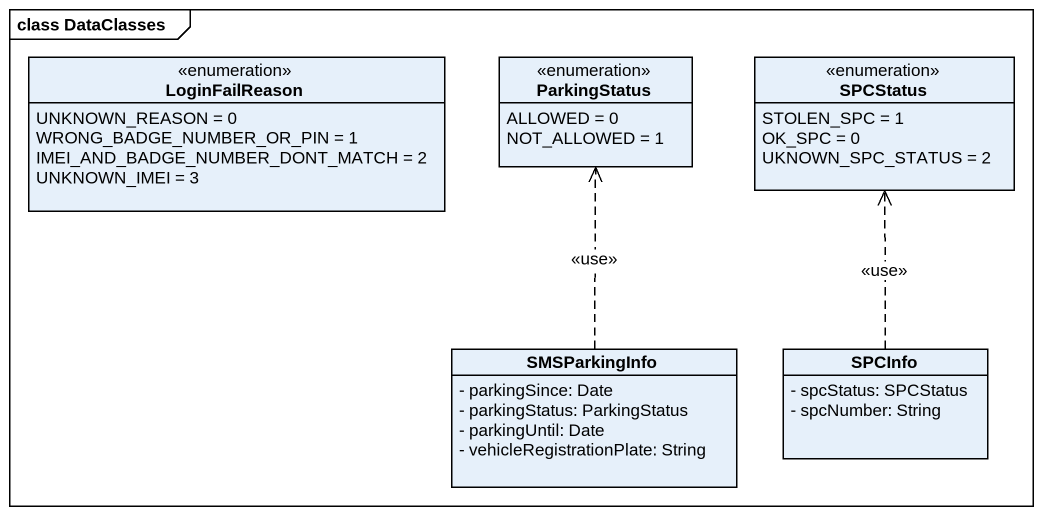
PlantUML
@startuml
mainframe class DataClasses
hide circle
hide empty members
skinparam classAttributeIconSize 0
enum LoginFailReason {
  UNKNOWN_REASON = 0
  WRONG_BADGE_NUMBER_OR_PIN = 1
  IMEI_AND_BADGE_NUMBER_DONT_MATCH = 2
  UNKNOWN_IMEI = 3
}
enum ParkingStatus {
  ALLOWED = 0
  NOT_ALLOWED = 1
}
enum SPCStatus {
  STOLEN_SPC = 1
  OK_SPC = 0
  UKNOWN_SPC_STATUS = 2
}
class SMSParkingInfo {
  - parkingSince: Date
  - parkingStatus: ParkingStatus
  - parkingUntil: Date
  - vehicleRegistrationPlate: String
}
class SPCInfo {
  - spcStatus: SPCStatus
  - spcNumber: String
}
SMSParkingInfo .up.> ParkingStatus : <<use>>
SPCInfo .up.> SPCStatus : <<use>>
@enduml
